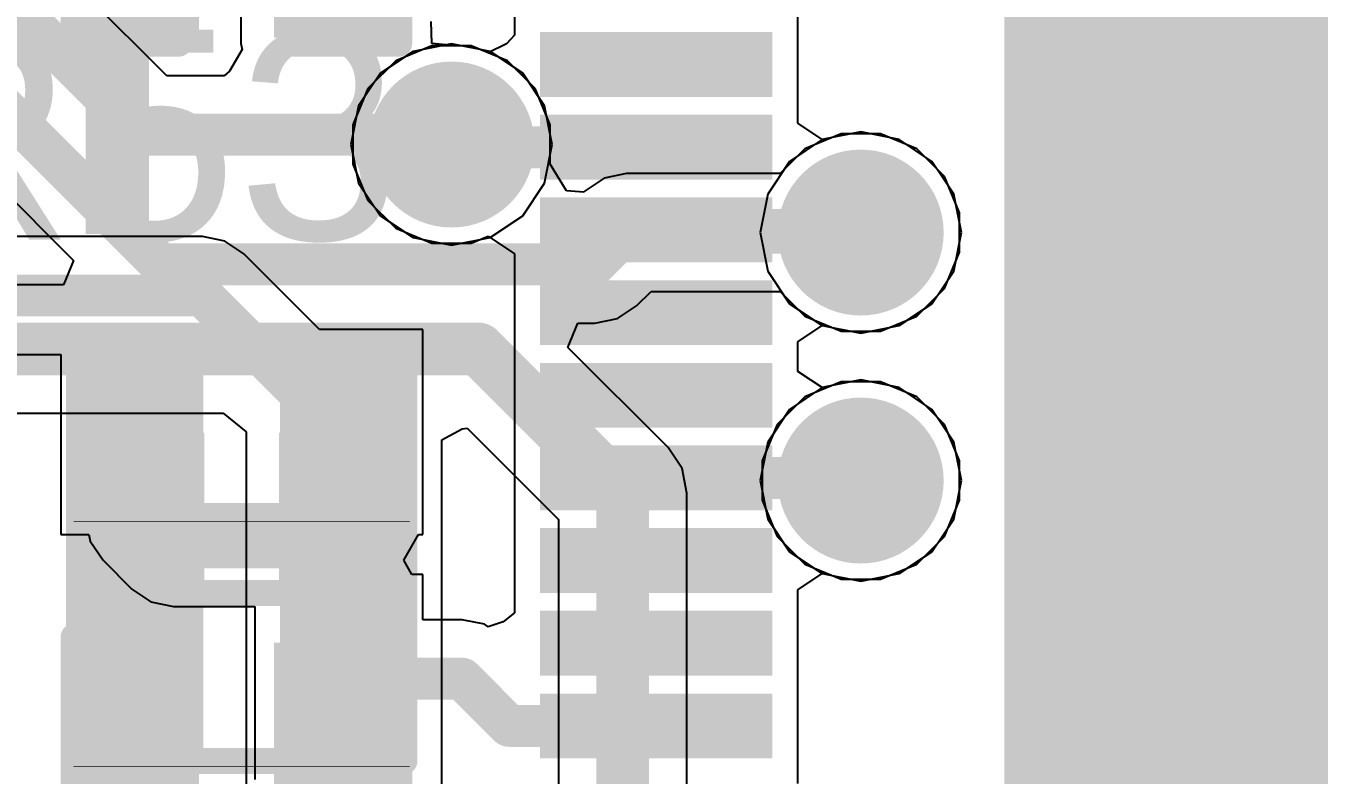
# Model space of a CAD drawing. Header units: inches. Extents: x -0.91 to 3.86, y -0.82 to 4.16.
# Drawn here: x 1.8319 to 2.0784, y 2.6046 to 2.7474 of the extents above; entities that cross this region are included whole.
import ezdxf

# ---------------------------------------------------------------- set-up
doc = ezdxf.new("R2010")
doc.units = ezdxf.units.IN
doc.header["$MEASUREMENT"] = 0
for name, color, linetype in [('Bottom Layer 1', 5, 'Continuous'), ('Bottom Overlay', 54, 'Continuous'), ('Bottom Paste', 16, 'Continuous'), ('Bottom Solder', 6, 'Continuous'), ('GND+Signal', 16, 'Continuous'), ('PWR+Signal', 76, 'Continuous'), ('Top Layer 1', 1, 'Continuous'), ('Top Overlay', 2, 'Continuous'), ('Top Paste', 8, 'Continuous'), ('Top Solder', 216, 'Continuous'), ('Via Holes', 16, 'Continuous')]:
    doc.layers.add(name, color=color, linetype=linetype)
doc.styles.add('Arial', font='', dxfattribs={"height": 0.2})
doc.styles.add('Arial_Bold', font='', dxfattribs={"height": 0.2})
doc.styles.get('Arial').set_extended_font_data('Arial')
doc.styles.get('Arial_Bold').set_extended_font_data('Arial', bold=True)

# ---------------------------------------------------------------- blocks, each defined once
blk = doc.blocks.new('C___0402_B_20')
at = {"layer": 'Bottom Layer 1'}
for points in [[(-0.0095, 0.0125), (-0.0095, -0.0125), (-0.0275, -0.0125), (-0.0275, 0.0125)], [(0.0275, 0.0125), (0.0275, -0.0125), (0.0095, -0.0125), (0.0095, 0.0125)]]:
    blk.add_hatch(color=5, dxfattribs=at).paths.add_polyline_path(points)
at = {"layer": 'Bottom Paste'}
for points in [[(-0.0095, 0.0125), (-0.0095, -0.0125), (-0.0275, -0.0125), (-0.0275, 0.0125)], [(0.0275, 0.0125), (0.0275, -0.0125), (0.0095, -0.0125), (0.0095, 0.0125)]]:
    blk.add_hatch(color=16, dxfattribs=at).paths.add_polyline_path(points)
at = {"layer": 'Bottom Solder'}
for points in [[(-0.00714, 0.01486), (-0.00714, -0.01486), (-0.02986, -0.01486), (-0.02986, 0.01486)], [(0.02986, 0.01486), (0.02986, -0.01486), (0.00714, -0.01486), (0.00714, 0.01486)]]:
    blk.add_hatch(color=6, dxfattribs=at).paths.add_polyline_path(points)
at = {"layer": 'Bottom Overlay'}
for points in [[(-0.011, 0.016, 0.005, 0.005, 0), (-0.031, 0.016, 0.005, 0.005, 0)], [(-0.031, 0.016, 0.005, 0.005, 0), (-0.031, -0.016, 0.005, 0.005, 0)], [(0.031, 0.016, 0.005, 0.005, 0), (0.011, 0.016, 0.005, 0.005, 0)], [(0.031, 0.016, 0.005, 0.005, 0), (0.031, -0.016, 0.005, 0.005, 0)], [(-0.011, -0.016, 0.005, 0.005, 0), (-0.031, -0.016, 0.005, 0.005, 0)], [(0.031, -0.016, 0.005, 0.005, 0), (0.011, -0.016, 0.005, 0.005, 0)]]:
    blk.add_lwpolyline(points, format="xyseb", dxfattribs=at)
for points in [[(-0.03225, 0.016, 0.0025, 0.0025, 1), (-0.02975, 0.016, 0.0025, 0.0025, 1)], [(-0.03225, 0.016, 0.0025, 0.0025, 1), (-0.02975, 0.016, 0.0025, 0.0025, 1)], [(-0.01225, 0.016, 0.0025, 0.0025, 1), (-0.00975, 0.016, 0.0025, 0.0025, 1)], [(0.00975, 0.016, 0.0025, 0.0025, 1), (0.01225, 0.016, 0.0025, 0.0025, 1)], [(0.02975, 0.016, 0.0025, 0.0025, 1), (0.03225, 0.016, 0.0025, 0.0025, 1)], [(0.02975, 0.016, 0.0025, 0.0025, 1), (0.03225, 0.016, 0.0025, 0.0025, 1)], [(-0.03225, -0.016, 0.0025, 0.0025, 1), (-0.02975, -0.016, 0.0025, 0.0025, 1)], [(-0.03225, -0.016, 0.0025, 0.0025, 1), (-0.02975, -0.016, 0.0025, 0.0025, 1)], [(-0.01225, -0.016, 0.0025, 0.0025, 1), (-0.00975, -0.016, 0.0025, 0.0025, 1)], [(0.00975, -0.016, 0.0025, 0.0025, 1), (0.01225, -0.016, 0.0025, 0.0025, 1)], [(0.02975, -0.016, 0.0025, 0.0025, 1), (0.03225, -0.016, 0.0025, 0.0025, 1)], [(0.02975, -0.016, 0.0025, 0.0025, 1), (0.03225, -0.016, 0.0025, 0.0025, 1)]]:
    blk.add_lwpolyline(points, format="xyseb", close=True, dxfattribs=at)
blk = doc.blocks.new('C___0402_B_21')
at = {"layer": 'Bottom Layer 1'}
for points in [[(-0.0095, 0.0125), (-0.0095, -0.0125), (-0.0275, -0.0125), (-0.0275, 0.0125)], [(0.0275, 0.0125), (0.0275, -0.0125), (0.0095, -0.0125), (0.0095, 0.0125)]]:
    blk.add_hatch(color=5, dxfattribs=at).paths.add_polyline_path(points)
at = {"layer": 'Bottom Paste'}
for points in [[(-0.0095, 0.0125), (-0.0095, -0.0125), (-0.0275, -0.0125), (-0.0275, 0.0125)], [(0.0275, 0.0125), (0.0275, -0.0125), (0.0095, -0.0125), (0.0095, 0.0125)]]:
    blk.add_hatch(color=16, dxfattribs=at).paths.add_polyline_path(points)
at = {"layer": 'Bottom Solder'}
for points in [[(-0.00714, 0.01486), (-0.00714, -0.01486), (-0.02986, -0.01486), (-0.02986, 0.01486)], [(0.02986, 0.01486), (0.02986, -0.01486), (0.00714, -0.01486), (0.00714, 0.01486)]]:
    blk.add_hatch(color=6, dxfattribs=at).paths.add_polyline_path(points)
at = {"layer": 'Bottom Overlay'}
for points in [[(-0.011, 0.016, 0.005, 0.005, 0), (-0.031, 0.016, 0.005, 0.005, 0)], [(-0.031, 0.016, 0.005, 0.005, 0), (-0.031, -0.016, 0.005, 0.005, 0)], [(0.031, 0.016, 0.005, 0.005, 0), (0.011, 0.016, 0.005, 0.005, 0)], [(0.031, 0.016, 0.005, 0.005, 0), (0.031, -0.016, 0.005, 0.005, 0)], [(-0.011, -0.016, 0.005, 0.005, 0), (-0.031, -0.016, 0.005, 0.005, 0)], [(0.031, -0.016, 0.005, 0.005, 0), (0.011, -0.016, 0.005, 0.005, 0)]]:
    blk.add_lwpolyline(points, format="xyseb", dxfattribs=at)
for points in [[(-0.03225, 0.016, 0.0025, 0.0025, 1), (-0.02975, 0.016, 0.0025, 0.0025, 1)], [(-0.03225, 0.016, 0.0025, 0.0025, 1), (-0.02975, 0.016, 0.0025, 0.0025, 1)], [(-0.01225, 0.016, 0.0025, 0.0025, 1), (-0.00975, 0.016, 0.0025, 0.0025, 1)], [(0.00975, 0.016, 0.0025, 0.0025, 1), (0.01225, 0.016, 0.0025, 0.0025, 1)], [(0.02975, 0.016, 0.0025, 0.0025, 1), (0.03225, 0.016, 0.0025, 0.0025, 1)], [(0.02975, 0.016, 0.0025, 0.0025, 1), (0.03225, 0.016, 0.0025, 0.0025, 1)], [(-0.03225, -0.016, 0.0025, 0.0025, 1), (-0.02975, -0.016, 0.0025, 0.0025, 1)], [(-0.03225, -0.016, 0.0025, 0.0025, 1), (-0.02975, -0.016, 0.0025, 0.0025, 1)], [(-0.01225, -0.016, 0.0025, 0.0025, 1), (-0.00975, -0.016, 0.0025, 0.0025, 1)], [(0.00975, -0.016, 0.0025, 0.0025, 1), (0.01225, -0.016, 0.0025, 0.0025, 1)], [(0.02975, -0.016, 0.0025, 0.0025, 1), (0.03225, -0.016, 0.0025, 0.0025, 1)], [(0.02975, -0.016, 0.0025, 0.0025, 1), (0.03225, -0.016, 0.0025, 0.0025, 1)]]:
    blk.add_lwpolyline(points, format="xyseb", close=True, dxfattribs=at)
blk = doc.blocks.new('C___0402_B_22')
at = {"layer": 'Bottom Layer 1'}
for points in [[(-0.0095, 0.0125), (-0.0095, -0.0125), (-0.0275, -0.0125), (-0.0275, 0.0125)], [(0.0275, 0.0125), (0.0275, -0.0125), (0.0095, -0.0125), (0.0095, 0.0125)]]:
    blk.add_hatch(color=5, dxfattribs=at).paths.add_polyline_path(points)
at = {"layer": 'Bottom Paste'}
for points in [[(-0.0095, 0.0125), (-0.0095, -0.0125), (-0.0275, -0.0125), (-0.0275, 0.0125)], [(0.0275, 0.0125), (0.0275, -0.0125), (0.0095, -0.0125), (0.0095, 0.0125)]]:
    blk.add_hatch(color=16, dxfattribs=at).paths.add_polyline_path(points)
at = {"layer": 'Bottom Solder'}
for points in [[(-0.00714, 0.01486), (-0.00714, -0.01486), (-0.02986, -0.01486), (-0.02986, 0.01486)], [(0.02986, 0.01486), (0.02986, -0.01486), (0.00714, -0.01486), (0.00714, 0.01486)]]:
    blk.add_hatch(color=6, dxfattribs=at).paths.add_polyline_path(points)
at = {"layer": 'Bottom Overlay'}
for points in [[(-0.011, 0.016, 0.005, 0.005, 0), (-0.031, 0.016, 0.005, 0.005, 0)], [(-0.031, 0.016, 0.005, 0.005, 0), (-0.031, -0.016, 0.005, 0.005, 0)], [(0.031, 0.016, 0.005, 0.005, 0), (0.011, 0.016, 0.005, 0.005, 0)], [(0.031, 0.016, 0.005, 0.005, 0), (0.031, -0.016, 0.005, 0.005, 0)], [(-0.011, -0.016, 0.005, 0.005, 0), (-0.031, -0.016, 0.005, 0.005, 0)], [(0.031, -0.016, 0.005, 0.005, 0), (0.011, -0.016, 0.005, 0.005, 0)]]:
    blk.add_lwpolyline(points, format="xyseb", dxfattribs=at)
for points in [[(-0.03225, 0.016, 0.0025, 0.0025, 1), (-0.02975, 0.016, 0.0025, 0.0025, 1)], [(-0.03225, 0.016, 0.0025, 0.0025, 1), (-0.02975, 0.016, 0.0025, 0.0025, 1)], [(-0.01225, 0.016, 0.0025, 0.0025, 1), (-0.00975, 0.016, 0.0025, 0.0025, 1)], [(0.00975, 0.016, 0.0025, 0.0025, 1), (0.01225, 0.016, 0.0025, 0.0025, 1)], [(0.02975, 0.016, 0.0025, 0.0025, 1), (0.03225, 0.016, 0.0025, 0.0025, 1)], [(0.02975, 0.016, 0.0025, 0.0025, 1), (0.03225, 0.016, 0.0025, 0.0025, 1)], [(-0.03225, -0.016, 0.0025, 0.0025, 1), (-0.02975, -0.016, 0.0025, 0.0025, 1)], [(-0.03225, -0.016, 0.0025, 0.0025, 1), (-0.02975, -0.016, 0.0025, 0.0025, 1)], [(-0.01225, -0.016, 0.0025, 0.0025, 1), (-0.00975, -0.016, 0.0025, 0.0025, 1)], [(0.00975, -0.016, 0.0025, 0.0025, 1), (0.01225, -0.016, 0.0025, 0.0025, 1)], [(0.02975, -0.016, 0.0025, 0.0025, 1), (0.03225, -0.016, 0.0025, 0.0025, 1)], [(0.02975, -0.016, 0.0025, 0.0025, 1), (0.03225, -0.016, 0.0025, 0.0025, 1)]]:
    blk.add_lwpolyline(points, format="xyseb", close=True, dxfattribs=at)
blk = doc.blocks.new('R___0402_94')
at = {"layer": 'Top Layer 1'}
for points in [[(-0.0275, -0.0125), (-0.0275, 0.0125), (-0.0095, 0.0125), (-0.0095, -0.0125)], [(0.0095, -0.0125), (0.0095, 0.0125), (0.0275, 0.0125), (0.0275, -0.0125)]]:
    blk.add_hatch(color=1, dxfattribs=at).paths.add_polyline_path(points)
at = {"layer": 'Top Paste'}
for points in [[(-0.0275, -0.0125), (-0.0275, 0.0125), (-0.0095, 0.0125), (-0.0095, -0.0125)], [(0.0095, -0.0125), (0.0095, 0.0125), (0.0275, 0.0125), (0.0275, -0.0125)]]:
    blk.add_hatch(color=8, dxfattribs=at).paths.add_polyline_path(points)
at = {"layer": 'Top Solder'}
for points in [[(-0.02967, -0.01467), (-0.02967, 0.01467), (-0.00733, 0.01467), (-0.00733, -0.01467)], [(0.00733, -0.01467), (0.00733, 0.01467), (0.02967, 0.01467), (0.02967, -0.01467)]]:
    blk.add_hatch(color=216, dxfattribs=at).paths.add_polyline_path(points)
at = {"layer": 'Top Overlay'}
for points in [[(-0.031, -0.016, 0.005, 0.005, 0), (-0.031, 0.016, 0.005, 0.005, 0)], [(-0.031, 0.016, 0.005, 0.005, 0), (0.031, 0.016, 0.005, 0.005, 0)], [(0.031, -0.016, 0.005, 0.005, 0), (0.031, 0.016, 0.005, 0.005, 0)], [(-0.031, -0.016, 0.005, 0.005, 0), (0.031, -0.016, 0.005, 0.005, 0)], [(-0.032, -0.017, 0.000127, 0.000127, 0), (0.032, -0.017, 0.000127, 0.000127, 0)]]:
    blk.add_lwpolyline(points, format="xyseb", dxfattribs=at)
for points in [[(-0.03225, 0.016, 0.0025, 0.0025, 1), (-0.02975, 0.016, 0.0025, 0.0025, 1)], [(-0.03225, 0.016, 0.0025, 0.0025, 1), (-0.02975, 0.016, 0.0025, 0.0025, 1)], [(0.02975, 0.016, 0.0025, 0.0025, 1), (0.03225, 0.016, 0.0025, 0.0025, 1)], [(0.02975, 0.016, 0.0025, 0.0025, 1), (0.03225, 0.016, 0.0025, 0.0025, 1)], [(-0.03225, -0.016, 0.0025, 0.0025, 1), (-0.02975, -0.016, 0.0025, 0.0025, 1)], [(-0.03225, -0.016, 0.0025, 0.0025, 1), (-0.02975, -0.016, 0.0025, 0.0025, 1)], [(0.02975, -0.016, 0.0025, 0.0025, 1), (0.03225, -0.016, 0.0025, 0.0025, 1)], [(0.02975, -0.016, 0.0025, 0.0025, 1), (0.03225, -0.016, 0.0025, 0.0025, 1)], [(-0.03203, -0.017, 0.0000635, 0.0000635, 1), (-0.03197, -0.017, 0.0000635, 0.0000635, 1)], [(0.03197, -0.017, 0.0000635, 0.0000635, 1), (0.03203, -0.017, 0.0000635, 0.0000635, 1)]]:
    blk.add_lwpolyline(points, format="xyseb", close=True, dxfattribs=at)
blk = doc.blocks.new('R___0402_96')
at = {"layer": 'Top Layer 1'}
for points in [[(-0.0275, -0.0125), (-0.0275, 0.0125), (-0.0095, 0.0125), (-0.0095, -0.0125)], [(0.0095, -0.0125), (0.0095, 0.0125), (0.0275, 0.0125), (0.0275, -0.0125)]]:
    blk.add_hatch(color=1, dxfattribs=at).paths.add_polyline_path(points)
at = {"layer": 'Top Paste'}
for points in [[(-0.0275, -0.0125), (-0.0275, 0.0125), (-0.0095, 0.0125), (-0.0095, -0.0125)], [(0.0095, -0.0125), (0.0095, 0.0125), (0.0275, 0.0125), (0.0275, -0.0125)]]:
    blk.add_hatch(color=8, dxfattribs=at).paths.add_polyline_path(points)
at = {"layer": 'Top Solder'}
for points in [[(-0.02967, -0.01466), (-0.02967, 0.01467), (-0.00733, 0.01467), (-0.00733, -0.01466)], [(0.00733, -0.01466), (0.00733, 0.01467), (0.02967, 0.01467), (0.02967, -0.01466)]]:
    blk.add_hatch(color=216, dxfattribs=at).paths.add_polyline_path(points)
at = {"layer": 'Top Overlay'}
for points in [[(-0.031, -0.016, 0.005, 0.005, 0), (-0.031, 0.016, 0.005, 0.005, 0)], [(-0.031, 0.016, 0.005, 0.005, 0), (0.031, 0.016, 0.005, 0.005, 0)], [(0.031, -0.016, 0.005, 0.005, 0), (0.031, 0.016, 0.005, 0.005, 0)], [(-0.031, -0.016, 0.005, 0.005, 0), (0.031, -0.016, 0.005, 0.005, 0)], [(-0.032, -0.017, 0.000127, 0.000127, 0), (0.032, -0.017, 0.000127, 0.000127, 0)]]:
    blk.add_lwpolyline(points, format="xyseb", dxfattribs=at)
for points in [[(-0.03225, 0.016, 0.0025, 0.0025, 1), (-0.02975, 0.016, 0.0025, 0.0025, 1)], [(-0.03225, 0.016, 0.0025, 0.0025, 1), (-0.02975, 0.016, 0.0025, 0.0025, 1)], [(0.02975, 0.016, 0.0025, 0.0025, 1), (0.03225, 0.016, 0.0025, 0.0025, 1)], [(0.02975, 0.016, 0.0025, 0.0025, 1), (0.03225, 0.016, 0.0025, 0.0025, 1)], [(-0.03225, -0.016, 0.0025, 0.0025, 1), (-0.02975, -0.016, 0.0025, 0.0025, 1)], [(-0.03225, -0.016, 0.0025, 0.0025, 1), (-0.02975, -0.016, 0.0025, 0.0025, 1)], [(0.02975, -0.016, 0.0025, 0.0025, 1), (0.03225, -0.016, 0.0025, 0.0025, 1)], [(0.02975, -0.016, 0.0025, 0.0025, 1), (0.03225, -0.016, 0.0025, 0.0025, 1)], [(-0.03203, -0.017, 0.0000635, 0.0000635, 1), (-0.03197, -0.017, 0.0000635, 0.0000635, 1)], [(0.03197, -0.017, 0.0000635, 0.0000635, 1), (0.03203, -0.017, 0.0000635, 0.0000635, 1)]]:
    blk.add_lwpolyline(points, format="xyseb", close=True, dxfattribs=at)
blk = doc.blocks.new('100_VQFN__12_12__100')
at = {"layer": 'Top Layer 1'}
for points in [[(-0.1595, 0.1595), (0.1595, 0.1595), (0.1595, -0.1595), (-0.1595, -0.1595)], [(-0.208, 0.004), (-0.208, -0.004), (-0.248, -0.004), (-0.248, 0.004)], [(-0.208, -0.01175), (-0.208, -0.01975), (-0.248, -0.01975), (-0.248, -0.01175)], [(-0.208, -0.0275), (-0.208, -0.0355), (-0.248, -0.0355), (-0.248, -0.0275)], [(-0.208, -0.04324), (-0.208, -0.05124), (-0.248, -0.05124), (-0.248, -0.04324)], [(-0.208, -0.05899), (-0.208, -0.06699), (-0.248, -0.06699), (-0.248, -0.05899)], [(-0.208, -0.07474), (-0.208, -0.08274), (-0.248, -0.08274), (-0.248, -0.07474)], [(-0.208, -0.09049), (-0.208, -0.09849), (-0.248, -0.09849), (-0.248, -0.09049)], [(-0.208, -0.10624), (-0.208, -0.11424), (-0.248, -0.11424), (-0.248, -0.10624)], [(-0.208, -0.12198), (-0.208, -0.12998), (-0.248, -0.12998), (-0.248, -0.12198)]]:
    blk.add_hatch(color=1, dxfattribs=at).paths.add_polyline_path(points)
at = {"layer": 'Top Paste'}
for points in [[(-0.1595, 0.1595), (0.1595, 0.1595), (0.1595, -0.1595), (-0.1595, -0.1595)], [(-0.208, 0.004), (-0.208, -0.004), (-0.248, -0.004), (-0.248, 0.004)], [(-0.208, -0.01175), (-0.208, -0.01975), (-0.248, -0.01975), (-0.248, -0.01175)], [(-0.208, -0.0275), (-0.208, -0.0355), (-0.248, -0.0355), (-0.248, -0.0275)], [(-0.208, -0.04324), (-0.208, -0.05124), (-0.248, -0.05124), (-0.248, -0.04324)], [(-0.208, -0.05899), (-0.208, -0.06699), (-0.248, -0.06699), (-0.248, -0.05899)], [(-0.208, -0.07474), (-0.208, -0.08274), (-0.248, -0.08274), (-0.248, -0.07474)], [(-0.208, -0.09049), (-0.208, -0.09849), (-0.248, -0.09849), (-0.248, -0.09049)], [(-0.208, -0.10624), (-0.208, -0.11424), (-0.248, -0.11424), (-0.248, -0.10624)], [(-0.208, -0.12198), (-0.208, -0.12998), (-0.248, -0.12998), (-0.248, -0.12198)]]:
    blk.add_hatch(color=8, dxfattribs=at).paths.add_polyline_path(points)
at = {"layer": 'Top Solder'}
for points in [[(-0.16166, 0.16167), (0.16167, 0.16167), (0.16167, -0.16167), (-0.16166, -0.16167)], [(-0.20583, 0.00617), (-0.20583, -0.00617), (-0.25016, -0.00617), (-0.25016, 0.00617)], [(-0.20583, -0.00958), (-0.20583, -0.02191), (-0.25016, -0.02191), (-0.25016, -0.00958)], [(-0.20583, -0.02533), (-0.20583, -0.03766), (-0.25016, -0.03766), (-0.25016, -0.02533)], [(-0.20583, -0.04108), (-0.20583, -0.05341), (-0.25016, -0.05341), (-0.25016, -0.04108)], [(-0.20583, -0.05683), (-0.20583, -0.06916), (-0.25016, -0.06916), (-0.25016, -0.05683)], [(-0.20583, -0.07257), (-0.20583, -0.08491), (-0.25016, -0.08491), (-0.25016, -0.07257)], [(-0.20583, -0.08832), (-0.20583, -0.10065), (-0.25016, -0.10065), (-0.25016, -0.08832)], [(-0.20583, -0.10407), (-0.20583, -0.1164), (-0.25016, -0.1164), (-0.25016, -0.10407)], [(-0.20583, -0.11982), (-0.20583, -0.13215), (-0.25016, -0.13215), (-0.25016, -0.11982)]]:
    blk.add_hatch(color=216, dxfattribs=at).paths.add_polyline_path(points)

msp = doc.modelspace()

# ---------------------------------------------------------------- hatches: boundary and pattern name
at = {"layer": 'Bottom Layer 1'}
for points in [[(1.88, 2.744), (1.902, 2.744), (1.902, 2.821), (1.88, 2.821)], [(1.904, 2.471), (1.904, 2.67), (1.881, 2.67), (1.881, 2.471)]]:
    msp.add_hatch(color=5, dxfattribs=at).paths.add_polyline_path(points)
h = msp.add_hatch(color=5, dxfattribs=at)
edge = h.paths.add_edge_path()
edge.add_arc((1.913, 2.72476), 0.01181, 0, 360)
h = msp.add_hatch(color=5, dxfattribs=at)
edge = h.paths.add_edge_path()
edge.add_arc((1.991, 2.70799), 0.01181, 0, 360)
h = msp.add_hatch(color=5, dxfattribs=at)
edge = h.paths.add_edge_path()
edge.add_arc((1.991, 2.66075), 0.01181, 0, 360)
at = {"layer": 'Bottom Solder'}
h = msp.add_hatch(color=6, dxfattribs=at)
edge = h.paths.add_edge_path()
edge.add_arc((1.913, 2.72476), 0.01581, 0, 360)
h = msp.add_hatch(color=6, dxfattribs=at)
edge = h.paths.add_edge_path()
edge.add_arc((1.991, 2.70799), 0.01581, 0, 360)
h = msp.add_hatch(color=6, dxfattribs=at)
edge = h.paths.add_edge_path()
edge.add_arc((1.991, 2.66075), 0.01581, 0, 360)
at = {"layer": 'GND+Signal'}
h = msp.add_hatch(color=16, dxfattribs=at)
edge = h.paths.add_edge_path()
edge.add_arc((1.913, 2.72476), 0.01181, 0, 360)
h = msp.add_hatch(color=16, dxfattribs=at)
edge = h.paths.add_edge_path()
edge.add_arc((1.991, 2.70799), 0.01181, 0, 360)
h = msp.add_hatch(color=16, dxfattribs=at)
edge = h.paths.add_edge_path()
edge.add_arc((1.991, 2.66075), 0.01181, 0, 360)
at = {"layer": 'PWR+Signal'}
h = msp.add_hatch(color=76, dxfattribs=at)
edge = h.paths.add_edge_path()
edge.add_arc((1.913, 2.72476), 0.01181, 0, 360)
h = msp.add_hatch(color=76, dxfattribs=at)
edge = h.paths.add_edge_path()
edge.add_arc((1.991, 2.70799), 0.01181, 0, 360)
h = msp.add_hatch(color=76, dxfattribs=at)
edge = h.paths.add_edge_path()
edge.add_arc((1.991, 2.66075), 0.01181, 0, 360)
at = {"layer": 'Top Layer 1'}
h = msp.add_hatch(color=1, dxfattribs=at)
edge = h.paths.add_edge_path()
edge.add_arc((1.913, 2.72476), 0.01181, 0, 360)
h = msp.add_hatch(color=1, dxfattribs=at)
edge = h.paths.add_edge_path()
edge.add_arc((1.991, 2.70799), 0.01181, 0, 360)
h = msp.add_hatch(color=1, dxfattribs=at)
edge = h.paths.add_edge_path()
edge.add_arc((1.991, 2.66075), 0.01181, 0, 360)
at = {"layer": 'Via Holes'}
h = msp.add_hatch(color=7, dxfattribs=at)
edge = h.paths.add_edge_path()
edge.add_arc((1.913, 2.72476), 0.00591, 0, 360)
h = msp.add_hatch(color=7, dxfattribs=at)
edge = h.paths.add_edge_path()
edge.add_arc((1.991, 2.70799), 0.00591, 0, 360)
h = msp.add_hatch(color=7, dxfattribs=at)
edge = h.paths.add_edge_path()
edge.add_arc((1.991, 2.66075), 0.00591, 0, 360)

# ---------------------------------------------------------------- linework, layer by layer
at = {"layer": 'Bottom Layer 1'}
for p, q in [((1.70018, 2.84343), (1.84094, 2.70268)), ((1.85871, 2.73784), (1.75722, 2.83933)), ((1.87286, 2.821), (1.87286, 2.744)), ((1.90925, 2.74399), (1.90914, 2.74819)), ((1.87286, 2.744), (1.87309, 2.74284)), ((1.91393, 2.74357), (1.90925, 2.74399)), ((1.87309, 2.74284), (1.87069, 2.73876)), ((1.91674, 2.74357), (1.91393, 2.74357)), ((1.92366, 2.74071), (1.91674, 2.74357)), ((1.92895, 2.73542), (1.92366, 2.74071)), ((1.86969, 2.73784), (1.85871, 2.73784)), ((1.87069, 2.73876), (1.86969, 2.73784)), ((1.93181, 2.7285), (1.92895, 2.73542)), ((1.93181, 2.72102), (1.93181, 2.7285)), ((1.98726, 2.7268), (1.98035, 2.72394)), ((1.99474, 2.7268), (1.98726, 2.7268)), ((2.00166, 2.72394), (1.99474, 2.7268)), ((1.98035, 2.72394), (1.97561, 2.71921)), ((2.00695, 2.71865), (2.00166, 2.72394)), ((1.9318, 2.72099), (1.93181, 2.72102)), ((1.93493, 2.71594), (1.9318, 2.72099)), ((1.94638, 2.71921), (1.94209, 2.71835)), ((1.97561, 2.71921), (1.94638, 2.71921)), ((1.94638, 2.71921), (1.94638, 2.71921)), ((1.94209, 2.71835), (1.93845, 2.71592)), ((2.00981, 2.71173), (2.00695, 2.71865)), ((1.93819, 2.71566), (1.93493, 2.71594)), ((1.93845, 2.71592), (1.93819, 2.71566)), ((1.93845, 2.71592), (1.93845, 2.71592)), ((2.00981, 2.70425), (2.00981, 2.71173)), ((1.84094, 2.70268), (1.83902, 2.69806)), ((2.00695, 2.69734), (2.00981, 2.70425)), ((1.83902, 2.69806), (1.81781, 2.69806)), ((2.00166, 2.69205), (2.00695, 2.69734)), ((1.94827, 2.69402), (1.95103, 2.69678)), ((1.95103, 2.69678), (1.97561, 2.69678)), ((1.97561, 2.69678), (1.98035, 2.69205)), ((1.94463, 2.69159), (1.94827, 2.69402)), ((1.98035, 2.69205), (1.98726, 2.68918)), ((1.99474, 2.68918), (2.00166, 2.69205)), ((1.93519, 2.68612), (1.9371, 2.69074)), ((1.9371, 2.69074), (1.94034, 2.69074)), ((1.94034, 2.69074), (1.94463, 2.69159)), ((1.94034, 2.69074), (1.94034, 2.69074)), ((1.98726, 2.68918), (1.99474, 2.68918)), ((1.95428, 2.66702), (1.93519, 2.68612)), ((1.98726, 2.67956), (1.98035, 2.6767)), ((1.99474, 2.67956), (1.98726, 2.67956)), ((2.00166, 2.6767), (1.99474, 2.67956)), ((1.98035, 2.6767), (1.97505, 2.6714)), ((2.00695, 2.6714), (2.00166, 2.6767)), ((1.80918, 2.67359), (1.86948, 2.67359)), ((1.86948, 2.67359), (1.87386, 2.67)), ((1.87386, 2.67), (1.87386, 2.471)), ((1.91114, 2.66849), (1.91502, 2.67057)), ((1.91502, 2.67057), (1.91599, 2.67071)), ((1.91599, 2.67071), (1.93339, 2.6533)), ((1.97505, 2.6714), (1.97219, 2.66449)), ((2.00981, 2.66449), (2.00695, 2.6714)), ((1.91114, 2.49437), (1.91114, 2.66849)), ((1.95693, 2.66305), (1.95428, 2.66702)), ((1.95786, 2.65837), (1.95693, 2.66305)), ((1.97219, 2.66449), (1.97219, 2.65701)), ((2.00981, 2.65701), (2.00981, 2.66449)), ((1.95786, 2.52295), (1.95786, 2.65837)), ((1.97219, 2.65701), (1.97505, 2.65009)), ((2.00695, 2.65009), (2.00981, 2.65701)), ((1.93339, 2.6533), (1.93339, 2.51788)), ((1.97505, 2.65009), (1.98035, 2.6448)), ((2.00166, 2.6448), (2.00695, 2.65009)), ((1.98035, 2.6448), (1.98726, 2.64194)), ((1.99474, 2.64194), (2.00166, 2.6448)), ((1.98726, 2.64194), (1.99474, 2.64194))]:
    msp.add_line(p, q, dxfattribs=at)
for points in [[(1.70789, 2.85159, 0.008, 0.008, 0), (1.85752, 2.70195, 0.008, 0.008, 0)], [(1.746, 2.83469, 0.008, 0.008, 0), (1.85407, 2.72662, 0.008, 0.008, 0)], [(1.85407, 2.72662, 0.008, 0.008, 0), (1.91114, 2.72662, 0.008, 0.008, 0)], [(1.91114, 2.72662, 0.008, 0.008, 0), (1.913, 2.72476, 0.008, 0.008, 0)], [(1.94034, 2.70195, 0.008, 0.008, 0), (1.94638, 2.70799, 0.008, 0.008, 0)], [(1.94638, 2.70799, 0.008, 0.008, 0), (1.991, 2.70799, 0.008, 0.008, 0)], [(1.85752, 2.70195, 0.008, 0.008, 0), (1.90034, 2.70195, 0.008, 0.008, 0)], [(1.90034, 2.70195, 0.008, 0.008, 0), (1.94034, 2.70195, 0.008, 0.008, 0)], [(1.80918, 2.68582, 0.01, 0.01, 0), (1.91818, 2.68582, 0.01, 0.01, 0)], [(1.91818, 2.68582, 0.01, 0.01, 0), (1.94563, 2.65837, 0.01, 0.01, 0)], [(1.94563, 2.51788, 0.01, 0.01, 0), (1.94563, 2.65837, 0.01, 0.01, 0)]]:
    msp.add_lwpolyline(points, format="xyseb", dxfattribs=at)
for points in [[(1.85207, 2.72662, 0.004, 0.004, 1), (1.85607, 2.72662, 0.004, 0.004, 1)], [(1.85207, 2.72662, 0.004, 0.004, 1), (1.85607, 2.72662, 0.004, 0.004, 1)], [(1.90914, 2.72662, 0.004, 0.004, 1), (1.91314, 2.72662, 0.004, 0.004, 1)], [(1.90914, 2.72662, 0.004, 0.004, 1), (1.91314, 2.72662, 0.004, 0.004, 1)], [(1.911, 2.72476, 0.004, 0.004, 1), (1.915, 2.72476, 0.004, 0.004, 1)], [(1.94438, 2.70799, 0.004, 0.004, 1), (1.94838, 2.70799, 0.004, 0.004, 1)], [(1.94438, 2.70799, 0.004, 0.004, 1), (1.94838, 2.70799, 0.004, 0.004, 1)], [(1.989, 2.70799, 0.004, 0.004, 1), (1.993, 2.70799, 0.004, 0.004, 1)], [(1.85552, 2.70195, 0.004, 0.004, 1), (1.85952, 2.70195, 0.004, 0.004, 1)], [(1.85552, 2.70195, 0.004, 0.004, 1), (1.85952, 2.70195, 0.004, 0.004, 1)], [(1.89834, 2.70195, 0.004, 0.004, 1), (1.90234, 2.70195, 0.004, 0.004, 1)], [(1.89834, 2.70195, 0.004, 0.004, 1), (1.90234, 2.70195, 0.004, 0.004, 1)], [(1.93834, 2.70195, 0.004, 0.004, 1), (1.94234, 2.70195, 0.004, 0.004, 1)], [(1.93834, 2.70195, 0.004, 0.004, 1), (1.94234, 2.70195, 0.004, 0.004, 1)], [(1.91568, 2.68582, 0.005, 0.005, 1), (1.92068, 2.68582, 0.005, 0.005, 1)], [(1.91568, 2.68582, 0.005, 0.005, 1), (1.92068, 2.68582, 0.005, 0.005, 1)], [(1.94313, 2.65837, 0.005, 0.005, 1), (1.94813, 2.65837, 0.005, 0.005, 1)], [(1.94313, 2.65837, 0.005, 0.005, 1), (1.94813, 2.65837, 0.005, 0.005, 1)]]:
    msp.add_lwpolyline(points, format="xyseb", close=True, dxfattribs=at)
at = {"layer": 'GND+Signal'}
for p, q in [((1.913, 2.74394), (1.90566, 2.74248)), ((1.92034, 2.74248), (1.913, 2.74394)), ((1.90566, 2.74248), (1.89944, 2.73833)), ((1.92656, 2.73833), (1.92034, 2.74248)), ((1.89944, 2.73833), (1.89528, 2.7321)), ((1.93072, 2.7321), (1.92656, 2.73833)), ((1.89528, 2.7321), (1.89382, 2.72476)), ((1.93218, 2.72476), (1.93072, 2.7321)), ((1.991, 2.72717), (1.98366, 2.72571)), ((1.99834, 2.72571), (1.991, 2.72717)), ((1.89382, 2.72476), (1.89528, 2.71742)), ((1.93072, 2.71742), (1.93218, 2.72476)), ((1.98366, 2.72571), (1.97744, 2.72155)), ((2.00456, 2.72155), (1.99834, 2.72571)), ((1.97744, 2.72155), (1.97328, 2.71533)), ((2.00872, 2.71533), (2.00456, 2.72155)), ((1.89528, 2.71742), (1.89944, 2.7112)), ((1.92656, 2.7112), (1.93072, 2.71742)), ((1.97328, 2.71533), (1.97182, 2.70799)), ((2.01018, 2.70799), (2.00872, 2.71533)), ((1.89944, 2.7112), (1.90566, 2.70704)), ((1.92034, 2.70704), (1.92656, 2.7112)), ((1.90566, 2.70704), (1.913, 2.70558)), ((1.913, 2.70558), (1.92034, 2.70704)), ((1.97182, 2.70799), (1.97328, 2.70065)), ((2.00872, 2.70065), (2.01018, 2.70799)), ((1.97328, 2.70065), (1.97744, 2.69443)), ((2.00456, 2.69443), (2.00872, 2.70065)), ((1.97744, 2.69443), (1.98366, 2.69027)), ((1.99834, 2.69027), (2.00456, 2.69443)), ((1.98366, 2.69027), (1.991, 2.68881)), ((1.991, 2.68881), (1.99834, 2.69027))]:
    msp.add_line(p, q, dxfattribs=at)
at = {"layer": 'PWR+Signal'}
for p, q in [((1.913, 2.74394), (1.90566, 2.74248)), ((1.92034, 2.74248), (1.913, 2.74394)), ((1.90566, 2.74248), (1.89944, 2.73833)), ((1.92656, 2.73833), (1.92034, 2.74248)), ((1.89944, 2.73833), (1.89528, 2.7321)), ((1.93072, 2.7321), (1.92656, 2.73833)), ((1.89528, 2.7321), (1.89382, 2.72476)), ((1.93218, 2.72476), (1.93072, 2.7321)), ((1.991, 2.72717), (1.98366, 2.72571)), ((1.99834, 2.72571), (1.991, 2.72717)), ((1.89382, 2.72476), (1.89528, 2.71742)), ((1.93072, 2.71742), (1.93218, 2.72476)), ((1.98366, 2.72571), (1.97744, 2.72155)), ((2.00456, 2.72155), (1.99834, 2.72571)), ((1.97744, 2.72155), (1.97328, 2.71533)), ((2.00872, 2.71533), (2.00456, 2.72155)), ((1.89528, 2.71742), (1.89944, 2.7112)), ((1.92656, 2.7112), (1.93072, 2.71742)), ((1.97328, 2.71533), (1.97182, 2.70799)), ((2.01018, 2.70799), (2.00872, 2.71533)), ((1.89944, 2.7112), (1.90566, 2.70704)), ((1.92034, 2.70704), (1.92656, 2.7112)), ((1.90566, 2.70704), (1.913, 2.70558)), ((1.913, 2.70558), (1.92034, 2.70704)), ((1.97182, 2.70799), (1.97328, 2.70065)), ((2.00872, 2.70065), (2.01018, 2.70799)), ((1.97328, 2.70065), (1.97744, 2.69443)), ((2.00456, 2.69443), (2.00872, 2.70065)), ((1.97744, 2.69443), (1.98366, 2.69027)), ((1.99834, 2.69027), (2.00456, 2.69443)), ((1.98366, 2.69027), (1.991, 2.68881)), ((1.991, 2.68881), (1.99834, 2.69027)), ((1.991, 2.67993), (1.98366, 2.67847)), ((1.99834, 2.67847), (1.991, 2.67993)), ((1.98366, 2.67847), (1.97744, 2.67431)), ((2.00456, 2.67431), (1.99834, 2.67847)), ((1.97744, 2.67431), (1.97328, 2.66809)), ((2.00872, 2.66809), (2.00456, 2.67431)), ((1.97328, 2.66809), (1.97182, 2.66075)), ((2.01018, 2.66075), (2.00872, 2.66809)), ((1.97182, 2.66075), (1.97328, 2.65341)), ((2.00872, 2.65341), (2.01018, 2.66075)), ((1.97328, 2.65341), (1.97744, 2.64719)), ((2.00456, 2.64719), (2.00872, 2.65341)), ((1.97744, 2.64719), (1.98366, 2.64303)), ((1.99834, 2.64303), (2.00456, 2.64719)), ((1.98366, 2.64303), (1.991, 2.64157)), ((1.991, 2.64157), (1.99834, 2.64303))]:
    msp.add_line(p, q, dxfattribs=at)
at = {"layer": 'Top Layer 1'}
for p, q in [((1.925, 2.79199), (1.925, 2.74557)), ((1.979, 2.7288), (1.979, 2.78168)), ((1.92346, 2.74397), (1.92, 2.74222)), ((1.925, 2.74557), (1.92346, 2.74397)), ((1.90926, 2.74357), (1.90235, 2.74071)), ((1.91674, 2.74357), (1.90926, 2.74357)), ((1.92, 2.74222), (1.91674, 2.74357)), ((1.90235, 2.74071), (1.89705, 2.73542)), ((1.89705, 2.73542), (1.89419, 2.7285)), ((1.89419, 2.7285), (1.89419, 2.72102)), ((1.984, 2.72545), (1.979, 2.7288)), ((1.98726, 2.7268), (1.984, 2.72545)), ((1.99474, 2.7268), (1.98726, 2.7268)), ((2.00166, 2.72394), (1.99474, 2.7268)), ((2.00695, 2.71865), (2.00166, 2.72394)), ((1.89419, 2.72102), (1.89705, 2.71411)), ((2.00981, 2.71173), (2.00695, 2.71865)), ((1.89705, 2.71411), (1.90235, 2.70882)), ((2.00981, 2.70425), (2.00981, 2.71173)), ((1.8655, 2.70722), (1.81439, 2.70722)), ((1.86979, 2.70636), (1.8655, 2.70722)), ((1.8655, 2.70722), (1.8655, 2.70722)), ((1.90235, 2.70882), (1.90926, 2.70595)), ((1.91674, 2.70595), (1.92, 2.7073)), ((1.92, 2.7073), (1.925, 2.70396)), ((1.87343, 2.70393), (1.86979, 2.70636)), ((1.90926, 2.70595), (1.91674, 2.70595)), ((1.88786, 2.6895), (1.87343, 2.70393)), ((1.925, 2.70396), (1.925, 2.68176)), ((2.00695, 2.69734), (2.00981, 2.70425)), ((2.00166, 2.69205), (2.00695, 2.69734)), ((1.99474, 2.68918), (2.00166, 2.69205)), ((1.979, 2.68719), (1.984, 2.69053)), ((1.984, 2.69053), (1.98726, 2.68918)), ((1.9075, 2.6895), (1.88786, 2.6895)), ((1.9075, 2.6505), (1.9075, 2.6895)), ((1.979, 2.68155), (1.979, 2.68719)), ((1.98726, 2.68918), (1.99474, 2.68918)), ((1.81439, 2.68478), (1.8385, 2.68478)), ((1.8385, 2.68478), (1.8385, 2.6505)), ((1.925, 2.68176), (1.925, 2.63556)), ((1.984, 2.67821), (1.979, 2.68155)), ((1.98726, 2.67956), (1.984, 2.67821)), ((1.99474, 2.67956), (1.98726, 2.67956)), ((2.00166, 2.6767), (1.99474, 2.67956)), ((2.00695, 2.6714), (2.00166, 2.6767)), ((2.00981, 2.66449), (2.00695, 2.6714)), ((2.00981, 2.65701), (2.00981, 2.66449)), ((2.00695, 2.65009), (2.00981, 2.65701)), ((1.8385, 2.6505), (1.84388, 2.6505)), ((1.84388, 2.6505), (1.84414, 2.64921)), ((1.9039, 2.64557), (1.90671, 2.6505)), ((1.90671, 2.6505), (1.9075, 2.6505)), ((2.00166, 2.6448), (2.00695, 2.65009)), ((1.84414, 2.64921), (1.84657, 2.64557)), ((1.84657, 2.64557), (1.85207, 2.64007)), ((1.90542, 2.64283), (1.9039, 2.64557)), ((1.9075, 2.64283), (1.90542, 2.64283)), ((1.9075, 2.63422), (1.9075, 2.64283)), ((1.979, 2.63995), (1.984, 2.64329)), ((1.984, 2.64329), (1.98726, 2.64194)), ((1.99474, 2.64194), (2.00166, 2.6448)), ((1.98726, 2.64194), (1.99474, 2.64194)), ((1.85207, 2.64007), (1.85571, 2.63764)), ((1.979, 2.60302), (1.979, 2.63995)), ((1.85571, 2.63764), (1.86, 2.63678)), ((1.86, 2.63678), (1.86, 2.63678)), ((1.86, 2.63678), (1.8755, 2.63678)), ((1.8755, 2.63678), (1.8755, 2.60383)), ((1.925, 2.63556), (1.92284, 2.63381)), ((1.915, 2.63422), (1.9075, 2.63422)), ((1.91929, 2.63336), (1.915, 2.63422)), ((1.915, 2.63422), (1.915, 2.63422)), ((1.92, 2.63289), (1.91929, 2.63336)), ((1.92284, 2.63381), (1.92, 2.63289))]:
    msp.add_line(p, q, dxfattribs=at)
for points in [[(1.91351, 2.72425, 0.008, 0.008, 0), (1.952, 2.72425, 0.008, 0.008, 0)], [(1.952, 2.7085, 0.008, 0.008, 0), (1.99049, 2.7085, 0.008, 0.008, 0)], [(1.799, 2.696, 0.008, 0.008, 0), (1.8655, 2.696, 0.008, 0.008, 0)], [(1.8655, 2.696, 0.008, 0.008, 0), (1.8915, 2.67, 0.008, 0.008, 0)], [(1.8545, 2.6535, 0.008, 0.008, 0), (1.8545, 2.67, 0.008, 0.008, 0)], [(1.952, 2.66126, 0.008, 0.008, 0), (1.99049, 2.66126, 0.008, 0.008, 0)], [(1.8545, 2.6535, 0.008, 0.008, 0), (1.86, 2.648, 0.008, 0.008, 0)], [(1.86, 2.648, 0.008, 0.008, 0), (1.884, 2.648, 0.008, 0.008, 0)], [(1.884, 2.648, 0.008, 0.008, 0), (1.8915, 2.6405, 0.008, 0.008, 0)], [(1.8915, 2.62333, 0.008, 0.008, 0), (1.8915, 2.6405, 0.008, 0.008, 0)], [(1.8915, 2.62333, 0.008, 0.008, 0), (1.89183, 2.623, 0.008, 0.008, 0)], [(1.89183, 2.623, 0.008, 0.008, 0), (1.915, 2.623, 0.008, 0.008, 0)], [(1.915, 2.623, 0.008, 0.008, 0), (1.92398, 2.61402, 0.008, 0.008, 0)], [(1.92398, 2.61402, 0.008, 0.008, 0), (1.952, 2.61402, 0.008, 0.008, 0)]]:
    msp.add_lwpolyline(points, format="xyseb", dxfattribs=at)
for points in [[(1.91151, 2.72425, 0.004, 0.004, 1), (1.91551, 2.72425, 0.004, 0.004, 1)], [(1.95, 2.72425, 0.004, 0.004, 1), (1.954, 2.72425, 0.004, 0.004, 1)], [(1.95, 2.7085, 0.004, 0.004, 1), (1.954, 2.7085, 0.004, 0.004, 1)], [(1.98849, 2.7085, 0.004, 0.004, 1), (1.99249, 2.7085, 0.004, 0.004, 1)], [(1.8635, 2.696, 0.004, 0.004, 1), (1.8675, 2.696, 0.004, 0.004, 1)], [(1.8635, 2.696, 0.004, 0.004, 1), (1.8675, 2.696, 0.004, 0.004, 1)], [(1.8525, 2.67, 0.004, 0.004, 1), (1.8565, 2.67, 0.004, 0.004, 1)], [(1.8895, 2.67, 0.004, 0.004, 1), (1.8935, 2.67, 0.004, 0.004, 1)], [(1.95, 2.66126, 0.004, 0.004, 1), (1.954, 2.66126, 0.004, 0.004, 1)], [(1.98849, 2.66126, 0.004, 0.004, 1), (1.99249, 2.66126, 0.004, 0.004, 1)], [(1.8525, 2.6535, 0.004, 0.004, 1), (1.8565, 2.6535, 0.004, 0.004, 1)], [(1.8525, 2.6535, 0.004, 0.004, 1), (1.8565, 2.6535, 0.004, 0.004, 1)], [(1.858, 2.648, 0.004, 0.004, 1), (1.862, 2.648, 0.004, 0.004, 1)], [(1.858, 2.648, 0.004, 0.004, 1), (1.862, 2.648, 0.004, 0.004, 1)], [(1.882, 2.648, 0.004, 0.004, 1), (1.886, 2.648, 0.004, 0.004, 1)], [(1.882, 2.648, 0.004, 0.004, 1), (1.886, 2.648, 0.004, 0.004, 1)], [(1.8895, 2.6405, 0.004, 0.004, 1), (1.8935, 2.6405, 0.004, 0.004, 1)], [(1.8895, 2.6405, 0.004, 0.004, 1), (1.8935, 2.6405, 0.004, 0.004, 1)], [(1.8895, 2.62333, 0.004, 0.004, 1), (1.8935, 2.62333, 0.004, 0.004, 1)], [(1.8895, 2.62333, 0.004, 0.004, 1), (1.8935, 2.62333, 0.004, 0.004, 1)], [(1.88983, 2.623, 0.004, 0.004, 1), (1.89383, 2.623, 0.004, 0.004, 1)], [(1.88983, 2.623, 0.004, 0.004, 1), (1.89383, 2.623, 0.004, 0.004, 1)], [(1.913, 2.623, 0.004, 0.004, 1), (1.917, 2.623, 0.004, 0.004, 1)], [(1.913, 2.623, 0.004, 0.004, 1), (1.917, 2.623, 0.004, 0.004, 1)], [(1.92198, 2.61402, 0.004, 0.004, 1), (1.92598, 2.61402, 0.004, 0.004, 1)], [(1.92198, 2.61402, 0.004, 0.004, 1), (1.92598, 2.61402, 0.004, 0.004, 1)], [(1.95, 2.61402, 0.004, 0.004, 1), (1.954, 2.61402, 0.004, 0.004, 1)]]:
    msp.add_lwpolyline(points, format="xyseb", close=True, dxfattribs=at)

# ---------------------------------------------------------------- block references
for name, p in [('100_VQFN__12_12__100', (2.18, 2.74)), ('R___0402_94', (1.873, 2.67)), ('R___0402_96', (1.873, 2.62333))]:
    msp.add_blockref(name, p)
at = {"rotation": 180}
for name, p in [('C___0402_B_20', (1.872, 2.76)), ('C___0402_B_21', (1.873, 2.655)), ('C___0402_B_22', (1.872, 2.615))]:
    msp.add_blockref(name, p, dxfattribs=at)

# ---------------------------------------------------------------- texts
at = {"layer": 'Top Overlay'}
for s, height, style, p in [('ATTEST', 0.06, 'Arial_Bold', (1.549, 2.7077)), ('R53', 0.04, 'Arial', (1.80075, 2.70663))]:
    msp.add_text(s, height=height, dxfattribs=dict(at, style=style)).set_placement(p)

doc.saveas('drawing.dxf')
